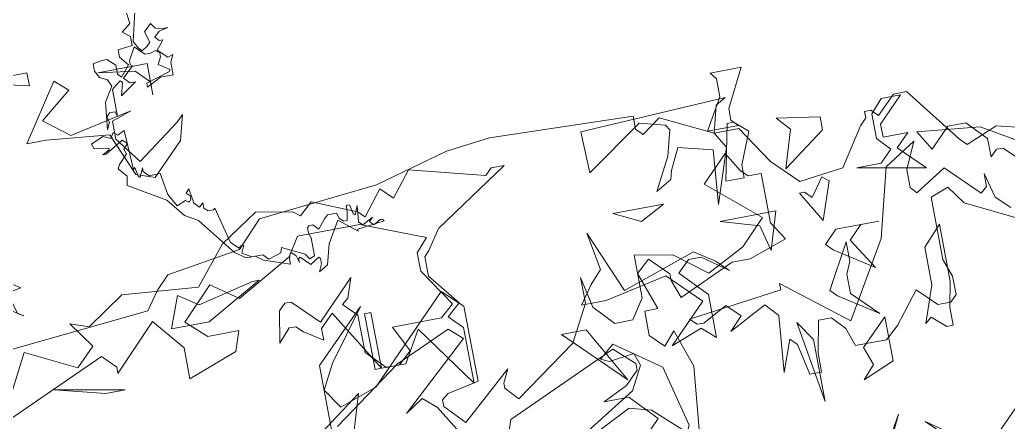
# Model space of a CAD drawing. Header units: millimetres. Extents: x 1418 to 1811, y 1796 to 1956.
# Drawn here: x 1505.1811 to 1505.5473, y 1866.4957 to 1866.6448 of the extents above; entities that cross this region are included whole.
import ezdxf

# ---------------------------------------------------------------- set-up
doc = ezdxf.new("R2010")
doc.units = ezdxf.units.MM
doc.layers.add('ARBRE', color=251, linetype='Continuous', lineweight=13)
doc.layers.add('VEGETAIS', color=3, linetype='Continuous')

# ---------------------------------------------------------------- blocks, each defined once
blk = doc.blocks.new('WMF26', base_point=(0, 0.0008))
at = {"color": 85}
for points in [[(7.3226, -0.1836), (7.3588, -0.2206), (7.4617, -0.1474), (7.7449, -0.2857), (7.8833, -0.2857), (8.0216, -0.4965), (8.1591, -0.6356), (8.4069, -0.6051), (8.5452, -0.3952), (8.5814, -0.3581), (8.5814, -0.3219), (8.6177, -0.3219), (8.6539, -0.3581), (8.756, -0.2569), (8.8292, -0.2569), (9.0688, -0.5689), (9.1051, -0.6051), (9.2804, -0.5327), (9.4187, -0.5689)], [(3.2694, -0.7805), (4.492, -0.6718), (4.5653, -0.5689), (4.6377, -0.4965), (5.0527, -0.4314), (5.191, -0.2857), (5.8604, -0.2206), (6.2753, -0.1111), (6.5223, -0.0815), (7.3226, -0.1111), (7.3226, -0.1836), (7.3226, -0.1836)]]:
    blk.add_lwpolyline(points, dxfattribs=at)
at = {"color": 63}
for points in [[(7.7449, -0.2857), (7.796, -0.3738), (7.6955, -0.6776), (7.7211, -0.3754), (7.5325, -0.326), (7.4749, -0.4438), (7.4617, -0.4932), (7.3736, -0.5442), (7.4699, -0.3623), (7.5062, -0.2231), (7.4881, -0.1918), (7.3481, -0.1548), (7.0303, -0.3746), (7.0221, -0.1433), (7.8404, -0.1029), (7.7836, -0.1358), (7.7449, -0.2857), (7.7449, -0.2857)], [(6.5001, -0.2462), (6.5734, -0.2462), (6.1518, -0.522), (6.0777, -0.6315), (6.0489, -0.6611), (6.0489, -0.7698), (6.188, -0.9443), (6.1156, -1.0094), (6.188, -1.0827), (6.188, -1.3955), (5.9402, -1.0464), (5.8381, -1.221), (5.7006, -1.221), (5.489, -0.8711), (5.4166, -0.9443), (5.4166, -1.0094), (5.3145, -0.9443), (5.2783, -0.9081), (5.2421, -0.9081), (5.1762, -0.9806), (5.2058, -0.806), (5.2421, -0.7698), (5.2783, -0.7698), (5.4166, -0.9081), (5.6274, -0.6973), (5.5903, -0.806), (5.5541, -0.8348), (5.6274, -0.9081), (5.6274, -1.1189), (5.7295, -1.221), (5.8019, -1.221), (5.8744, -1.1551), (5.8019, -1.0094), (6.0777, -1.0094), (6.1518, -0.9443), (6.0127, -0.7336), (6.0127, -0.6315), (6.0777, -0.5582), (5.7295, -0.4199), (5.3804, -0.4199), (5.3145, -0.522), (5.0016, -0.6973), (4.8559, -0.5944), (4.6814, -0.7698), (4.7909, -0.8711), (4.9654, -0.8711), (4.9292, -0.9806), (4.6517, -1.0827), (4.6517, -0.9081), (4.5068, -0.7336), (4.2664, -0.9806), (4.2664, -0.9443), (4.194, -0.8711), (3.6333, -1.1189)], [(3.6695, -0.9806), (3.779, -0.7698), (4.0557, -0.9081), (4.1577, -0.806), (4.0557, -0.6611), (4.1577, -0.6973), (4.3685, -0.5582), (4.7909, -0.5944), (4.9654, -0.3837), (5.1762, -0.2462), (5.3804, -0.2824), (5.4166, -0.3112), (5.489, -0.2462), (5.7295, -0.3474), (5.7657, -0.3837), (5.8744, -0.2462), (5.9402, -0.3112), (6.0489, -0.1729), (6.4639, -0.2824), (6.5001, -0.2462), (6.5001, -0.2462)], [(8.7519, -0.7805), (8.7823, -0.8167), (8.956, -0.7081), (9.1306, -0.8826), (9.1668, -0.853), (9.1668, -0.7805), (9.203, -0.9188), (9.2771, -0.9913)], [(9.4508, -1.1304), (9.0293, -0.9188), (8.956, -0.8167), (8.8548, -0.853), (8.8548, -1.2029), (8.891, -1.3041), (8.891, -1.4062), (8.8548, -1.4424), (8.7823, -1.4424), (8.6794, -1.3404), (8.5419, -1.5157), (8.4686, -1.5816), (8.2941, -1.5816), (8.2579, -1.4795), (8.192, -1.4062), (8.1195, -1.4062), (8.0833, -1.5816), (8.0833, -1.6903), (8.0175, -1.6903), (7.9812, -1.5157), (7.945, -1.4795), (7.8791, -1.654), (7.9088, -1.3404), (7.8429, -1.2679), (7.6321, -1.3774), (7.7046, -1.3041), (7.6321, -1.2317), (7.4938, -1.3041), (7.4576, -1.3041), (7.4205, -1.2679), (7.945, -1.2029), (7.945, -1.1666), (8.2941, -1.4424), (8.5419, -1.0275), (8.6432, -0.643), (8.8185, -0.5327), (8.7519, -0.6792), (8.7519, -0.7805), (8.7519, -0.7805)], [(5.3112, -1.5083), (5.5508, -1.3338), (5.4849, -1.5445), (5.5508, -1.6178), (5.3112, -1.5808), (5.3112, -1.5083), (5.3112, -1.5083)], [(7.2929, -1.8805), (7.1217, -1.724), (7.0023, -1.6894), (6.7191, -1.8286), (6.6969, -1.8747), (6.7183, -1.9373), (6.6499, -1.9611), (6.5816, -1.8772), (7.0394, -1.5997), (7.1077, -1.4671), (7.0838, -1.398), (6.943, -1.4169), (6.8969, -1.3947), (6.9801, -1.3264), (7.2279, -1.5017), (7.3102, -1.8426), (7.2929, -1.8805), (7.2929, -1.8805)], [(8.6794, -9.3018), (8.8185, -9.0622), (8.7519, -9.2006)], [(9.0293, -9.2006), (8.956, -9.1281), (9.203, -9.3018)], [(9.3422, -9.2656), (9.4805, -9.1281)], [(4.8889, -6.482), (4.8707, -6.4424), (4.8304, -6.4219), (4.8098, -6.3823), (4.8098, -6.342), (4.86, -6.3321), (4.8889, -6.3321), (4.9308, -6.3716), (4.9308, -6.4219), (4.9498, -6.4424), (5, -6.3823), (4.9605, -6.3321), (4.9605, -6.2918), (5.0395, -6.2819), (5.0395, -6.2317), (5, -6.1996), (5.0502, -6.1601), (5.0395, -6.0695)], [(5.0897, -6.0999), (5.0502, -6.2605), (5.0708, -6.3), (5.0897, -6.3214), (5.121, -6.3), (5.14, -6.2819), (5.121, -6.221), (5.1614, -6.1815), (5.182, -6.2103), (5.2223, -6.221), (5.2519, -6.221), (5.2017, -6.2317), (5.1712, -6.2605), (5.191, -6.2819), (5.2124, -6.2819), (5.191, -6.3107), (5.1712, -6.3321), (5.2223, -6.3823), (5.2519, -6.3716), (5.233, -6.4112), (5.233, -6.482), (5.1614, -6.482), (5.0815, -6.5231), (5.0815, -6.5009), (5.2124, -6.4614), (5.2223, -6.4507), (5.1614, -6.4112), (5.182, -6.3716), (5.182, -6.3502), (5.1614, -6.3321), (5.1317, -6.342), (5.1004, -6.342), (5.0502, -6.2918), (5.0107, -6.3609), (5.0107, -6.3823), (5.0214, -6.3922), (4.9605, -6.4507), (4.9893, -6.482), (5.0214, -6.482), (4.9308, -6.5437), (4.9498, -6.4721), (4.9391, -6.4614), (4.9103, -6.482), (4.8889, -6.5009), (4.8889, -6.6524), (4.8806, -6.6236), (4.8493, -6.6236), (4.8304, -6.6442), (4.8386, -6.6738), (4.8205, -6.7133), (4.8386, -6.5627), (4.8889, -6.482), (4.8889, -6.482)], [(5.8447, -7.6288), (5.8365, -7.619), (5.7863, -7.6503), (5.736, -7.6), (5.7253, -7.6083), (5.7253, -7.6288), (5.7146, -7.5893), (5.6941, -7.5687), (5.6858, -7.5687), (5.6751, -7.6), (5.6751, -7.6288), (5.5343, -7.5786), (5.4923, -7.5498), (5.4421, -7.5498), (5.3837, -7.5078), (5.2223, -7.2979), (5.1507, -7.2559), (5.0708, -7.1554), (4.8707, -7.0361), (4.8806, -6.9858), (4.8386, -6.9356), (4.8493, -6.9142), (4.8996, -6.864), (4.8889, -6.8343), (4.9103, -6.8138), (4.9103, -6.8031), (4.8889, -6.7841), (4.7892, -6.8451), (4.7703, -6.8451), (4.8098, -6.8245), (4.8098, -6.8138), (4.7291, -6.8031), (4.7192, -6.7742), (4.7892, -6.7446), (4.8304, -6.7635), (4.8493, -6.7339), (4.8707, -6.7528), (4.9103, -6.7339), (4.921, -6.9546), (4.9308, -6.9463), (4.9391, -6.9965), (4.9498, -7.0048), (4.9712, -6.9546), (4.9712, -6.976), (5, -7.0048), (5.0609, -7.0048), (5.0815, -7.1258), (5.121, -7.1974), (5.1712, -7.176), (5.182, -7.1867), (5.191, -7.1867), (5.2017, -7.176), (5.2017, -7.1554), (5.182, -7.1365), (5.2017, -7.1159), (5.2124, -7.1867), (5.2124, -7.1974), (5.2412, -7.2262), (5.2626, -7.2057), (5.2626, -7.2369), (5.2832, -7.2559), (5.3129, -7.2559), (5.3227, -7.2477), (5.373, -7.4494), (5.4133, -7.4889), (5.4232, -7.4782), (5.4421, -7.4782), (5.4232, -7.5185), (5.4734, -7.5498), (5.5343, -7.5498), (5.564, -7.5786), (5.6356, -7.558), (5.6438, -7.5284), (5.7649, -7.5893), (5.7863, -7.619), (5.8151, -7.6083), (5.8151, -7.5078), (5.8052, -7.4782), (5.8052, -7.4494), (5.8151, -7.4387), (5.8365, -7.4387), (5.8653, -7.4683), (5.9056, -7.4181), (5.9262, -7.3991), (5.9765, -7.3991), (5.9872, -7.428), (6.0061, -7.4494), (6.0267, -7.4494), (6.0374, -7.3991), (6.0374, -7.3679), (6.0563, -7.3679), (6.0662, -7.4181), (6.0769, -7.428), (6.0967, -7.3777), (6.0884, -7.4683), (6.1074, -7.4889), (6.1675, -7.4576), (6.1469, -7.4782), (6.1675, -7.4996), (6.2078, -7.4782), (6.2177, -7.4782), (6.2284, -7.4889), (6.0769, -7.5078), (6.0769, -7.5185), (5.9765, -7.4387), (5.9056, -7.558), (5.876, -7.6692), (5.8258, -7.7005), (5.8447, -7.6585), (5.8447, -7.6288), (5.8447, -7.6288)], [(4.1767, -7.6363), (4.054, -7.558), (4.0342, -7.4675), (4.0532, -7.437), (4.1034, -7.4263), (4.189, -7.4807), (4.1388, -7.4914), (4.1199, -7.5226), (4.1454, -7.6165), (4.1767, -7.6363), (4.1767, -7.6363)]]:
    blk.add_lwpolyline(points, dxfattribs=at)
at = {"color": 106}
for points in [[(7.9343, -0.3112), (7.861, -0.4858), (7.861, -0.5582), (7.7589, -0.5582), (7.8248, -0.2462), (7.861, -0.2462), (7.9343, -0.3112), (7.9343, -0.3112)], [(9.3677, -0.7336), (9.2952, -0.6611), (9.259, -0.6611), (9.2211, -0.6973), (9.2211, -0.5944), (9.1199, -0.4858), (9.0178, -0.4858), (8.9091, -0.5944), (8.8441, -0.4858), (9.1923, -0.522), (9.6073, -0.7698)], [(8.2463, -0.8711), (8.1451, -0.6973), (8.1739, -0.6973), (8.2101, -0.7336), (8.2826, -0.6315), (8.3196, -0.6611), (8.2463, -0.8711), (8.2463, -0.8711)], [(7.5119, -0.9081), (7.6214, -0.9806), (7.6865, -1.0464), (7.5482, -0.9443), (7.4757, -0.9443), (7.4098, -1.0094), (7.5482, -1.1551), (7.5482, -1.3955), (7.4757, -1.3297), (7.3003, -1.3955), (7.5119, -1.1848), (7.3374, -1.0094), (6.9883, -1.0827), (6.85, -1.0827), (6.9224, -0.9806), (6.9883, -0.9081), (6.9513, -0.6973), (7.097, -1.0464), (7.5119, -0.9081), (7.5119, -0.9081)], [(7.9343, -0.9806), (7.8981, -0.8348), (7.6865, -0.7698), (7.9993, -0.7698), (7.9343, -0.9806), (7.9343, -0.9806)], [(5.7006, -1.221), (5.6644, -1.221), (5.6644, -0.9081), (5.7006, -0.9081), (5.7006, -1.221), (5.7006, -1.221)], [(8.3196, -1.1848), (8.3196, -1.2934), (8.4579, -1.4317), (8.2463, -1.2934), (8.2101, -1.2572), (8.3492, -1.0094), (8.3492, -1.1189), (8.3196, -1.1848), (8.3196, -1.1848)], [(8.8441, -1.4688), (8.8441, -1.5701), (8.8078, -1.5701), (8.7337, -1.505), (8.6975, -1.5338), (8.77, -1.3297), (8.77, -1.1189), (8.8729, -1.0094), (8.8729, -1.3297), (8.8441, -1.4688), (8.8441, -1.4688)], [(7.0245, -1.5338), (6.7117, -1.221), (6.85, -1.221), (7.0245, -1.5338), (7.0245, -1.5338)], [(8.0726, -1.8533), (7.9993, -1.3955), (8.0726, -1.505), (8.0726, -1.8533), (8.0726, -1.8533)], [(4.4418, -6.3947), (4.1281, -6.3222), (4.4418, -6.3222), (4.4418, -6.3947), (4.4418, -6.3947)], [(4.478, -6.5989), (4.6155, -6.7076), (4.9654, -6.6351), (4.8559, -6.6713), (4.8559, -6.7734), (4.9654, -6.9183), (5.2058, -6.7438), (5.2421, -6.7076), (5.2058, -6.8459), (5.0305, -7.0212), (4.9292, -6.985), (4.8271, -6.7438), (4.478, -6.7076), (4.3685, -6.7076), (4.5793, -6.3947), (4.6517, -6.4597), (4.478, -6.5989), (4.478, -6.5989)], [(5.1029, -6.5701), (5.1029, -6.4968), (5.0305, -6.4235), (4.8271, -6.3947), (5.1029, -6.3947), (5.1029, -6.5701), (5.1029, -6.5701)], [(8.2101, -7.232), (8.2101, -7.2971), (8.2463, -7.3333), (8.0726, -7.3333), (8.1739, -7.1587), (8.1739, -7.0575), (8.1451, -7.0212), (8.3196, -7.0212), (8.2101, -7.232), (8.2101, -7.232)], [(8.6975, -7.4428), (8.4579, -7.6173), (8.5238, -7.4066), (8.4579, -7.3333), (8.6975, -7.3703), (8.6975, -7.4428), (8.6975, -7.4428)], [(9.0178, -7.4724), (9.0178, -7.5449), (9.1561, -7.5449), (9.0836, -7.6173), (9.2211, -7.7556), (8.8441, -7.6832), (8.9816, -7.6832), (9.0474, -7.6173), (8.9816, -7.5449), (8.9816, -7.4066), (9.0474, -7.3333), (9.1561, -7.3333), (9.0178, -7.4724), (9.0178, -7.4724)], [(8.2463, -7.6173), (8.3196, -7.6173), (8.3196, -7.894), (8.3855, -7.996), (8.1739, -8.0685), (8.0726, -8.0685), (7.7589, -8.2076), (7.7227, -8.1047), (7.7227, -8.0685), (7.6214, -7.9672), (7.5482, -8.0323), (7.6214, -8.2439), (7.5482, -8.2439), (7.5482, -8.3814), (7.6214, -8.4546), (7.6865, -8.3814), (7.7589, -8.5921), (7.7227, -8.942)], [(7.4098, -8.942), (7.5119, -8.8399), (7.3736, -8.695), (7.2353, -8.695), (7.3736, -8.6292), (7.4469, -8.5559), (7.4469, -8.5197), (7.3374, -8.4176), (6.7117, -8.695), (6.6392, -8.9058)], [(6.5371, -8.9058), (6.3255, -8.5559), (6.2531, -8.4909), (6.1518, -8.5559), (6.5371, -8.2076), (6.4639, -8.141), (6.1518, -8.2801), (5.7657, -8.5559)], [(5.7295, -8.7675), (5.7295, -8.2076), (6.0127, -7.9302), (5.8019, -8.2076), (5.7295, -8.3451), (5.8019, -8.4546), (6.0127, -8.3814), (6.4639, -7.9302), (6.5734, -8.0323), (6.5734, -8.4546), (6.3988, -8.4909), (6.3618, -8.5197), (6.3618, -8.5559), (6.4639, -8.6654), (6.7479, -8.4176), (6.7117, -8.4909), (6.7117, -8.5197), (6.7767, -8.5921), (7.1266, -8.3451), (7.2353, -8.141), (7.2353, -7.996), (7.2715, -8.1706), (7.3736, -8.2801), (7.4757, -8.2801), (7.5482, -8.1706), (7.5482, -7.9302), (7.7589, -7.9672), (7.9343, -8.1047), (8.1451, -7.996), (8.2826, -7.8577), (7.9993, -7.6173), (8.1451, -7.4724), (8.2101, -7.5811), (8.2463, -7.6173), (8.2463, -7.6173)], [(5.4528, -7.6832), (5.489, -7.6832), (5.1762, -7.8577), (4.9654, -7.8577), (5.0305, -7.6832), (5.1391, -7.7556), (5.4528, -7.6832), (5.4528, -7.6832)], [(7.6214, -7.7556), (7.4757, -7.6832), (7.7589, -7.6832), (7.6214, -7.7556), (7.6214, -7.7556)], [(8.8078, -7.996), (8.7337, -8.0685), (8.8441, -8.2439), (8.6325, -8.1047), (8.5962, -8.0685), (8.6687, -7.996), (8.9091, -7.996), (8.8078, -7.996), (8.8078, -7.996)], [(4.6517, -8.141), (4.2664, -8.0685), (4.5431, -8.141), (4.6517, -8.141), (4.6517, -8.141)], [(8.6687, -8.8399), (8.7337, -8.7675), (8.6975, -8.6654), (8.8441, -8.5197), (8.8441, -8.7675), (8.6687, -8.8399), (8.6687, -8.8399)]]:
    blk.add_lwpolyline(points, dxfattribs=at)
blk = doc.blocks.new('T2_02')
at = {"xscale": 0.3499999999999943, "yscale": 0.3499999999999943, "zscale": 0.3499999999999943}
blk.add_blockref('WMF26', (-2.2399, 1.997), dxfattribs=at)

msp = doc.modelspace()

# ---------------------------------------------------------------- linework, layer by layer
at = {"layer": 'VEGETAIS'}
msp.add_spline([(1504.85948, 1868.11166), (1500.74735, 1868.74925), (1497.95677, 1866.02672), (1506.51749, 1867.1056), (1504.85948, 1868.11166)], degree=3, dxfattribs=at)

# ---------------------------------------------------------------- block references
at = {"layer": 'ARBRE', "xscale": 0.1918409178794672, "yscale": 0.1918409178794672, "zscale": 0.1918409178794672, "rotation": 10.65514725593884}
for p in [(1505.30529, 1866.69018), (1505.41689, 1866.22849)]:
    msp.add_blockref('T2_02', p, dxfattribs=at)

doc.saveas('drawing.dxf')
